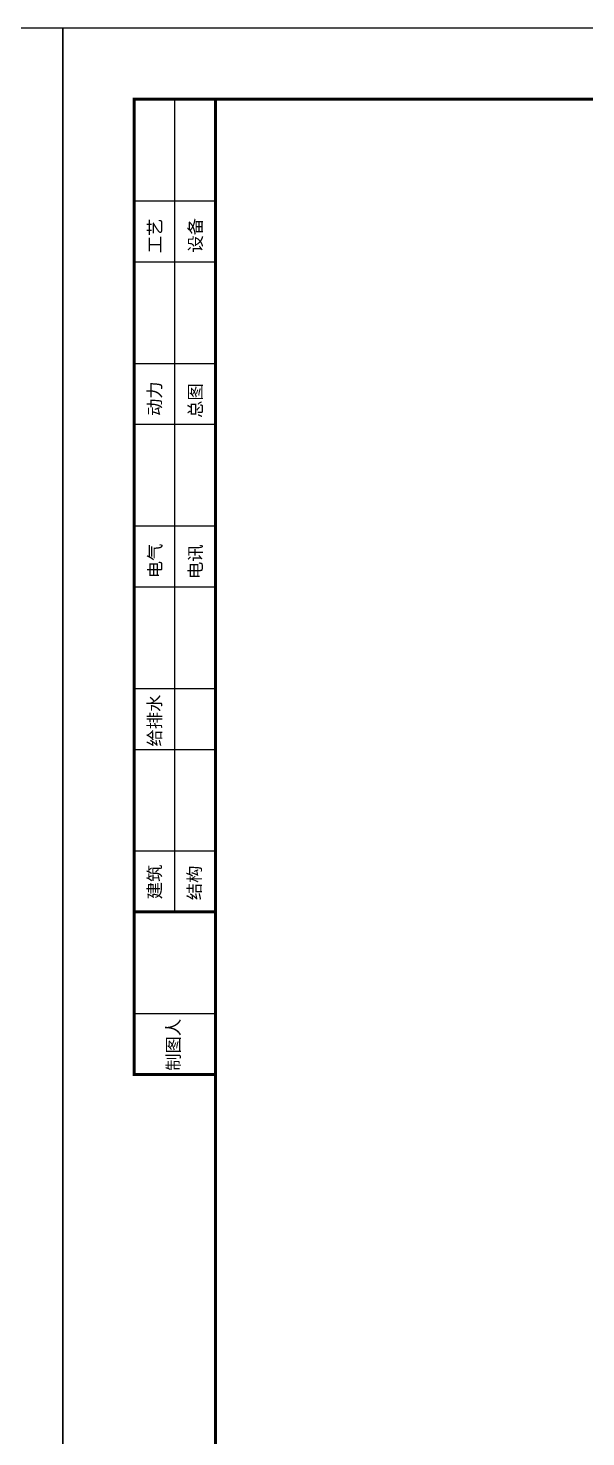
# Model space of a CAD drawing. Header units: millimetres. Extents: x 346472 to 732256, y -34068 to -15883.
# Drawn here: x 551926 to 556677, y -27892 to -15883 of the extents above; entities that cross this region are included whole.
import ezdxf

# ---------------------------------------------------------------- set-up
doc = ezdxf.new("R2010")
doc.units = ezdxf.units.MM
doc.header["$LTSCALE"] = 7
doc.layers.add('图框', color=9, linetype='Continuous')
doc.styles.add('图签-黑体', font='')
doc.styles.get('图签-黑体').set_extended_font_data('SimHei')

msp = doc.modelspace()

# ---------------------------------------------------------------- linework, layer by layer
at = {"layer": '图框', "color": 251}
for p, q in [((553174.8, -23416.8), (553174.8, -16489.1)), ((552828.4, -17355.1), (553521.2, -17355.1)), ((552828.4, -17874.7), (553521.2, -17874.7)), ((552828.4, -18740.6), (553521.2, -18740.6)), ((552828.4, -19260.2), (553521.2, -19260.2)), ((552828.4, -20126.2), (553521.2, -20126.2)), ((552828.4, -20645.7), (553521.2, -20645.7)), ((552828.4, -21511.7), (553521.2, -21511.7)), ((552828.4, -22031.3), (553521.2, -22031.3)), ((552828.4, -22897.3), (553521.2, -22897.3)), ((552828.4, -24282.8), (553521.2, -24282.8))]:
    msp.add_line(p, q, dxfattribs=at)
for points in [[(526503.1, -34068.2), (552222.3, -34068.2), (552222.3, -15882.9), (526503.1, -15882.9)], [(552222.3, -34068.2), (577941.4, -34068.2), (577941.4, -15882.9), (552222.3, -15882.9)]]:
    msp.add_lwpolyline(points, close=True, dxfattribs=at)
at = {"layer": '图框', "color": 251, "const_width": 26}
for points in [[(552828.4, -24815.4), (552828.4, -16476.1)], [(552828.4, -16489.1), (553521.2, -16489.1)], [(552828.4, -23416.8), (553521.2, -23416.8)], [(552828.4, -24802.4), (553521.2, -24802.4)]]:
    msp.add_lwpolyline(points, dxfattribs=at)
msp.add_lwpolyline([(553521.2, -16489.1), (577335.2, -16489.1), (577335.2, -33462), (553521.2, -33462)], close=True, dxfattribs=at)

# ---------------------------------------------------------------- texts
at = {"layer": '图框', "color": 251, "style": '图签-黑体'}
for s, p in [('工艺', (553060.7, -17801.9)), ('设备', (553404.9, -17796.3)), ('动力', (553057.2, -19189.6)), ('总图', (553404.9, -19205.6)), ('电气', (553060.7, -20573)), ('电讯', (553404.9, -20579.3)), ('给排水', (553057, -22007.6)), ('建筑', (553057.4, -23309.4)), ('结构', (553396.2, -23317.4)), ('制图人', (553216.4, -24771.5))]:
    msp.add_text(s, height=108.25, rotation=90, dxfattribs=at).set_placement(p)

doc.saveas('drawing.dxf')
